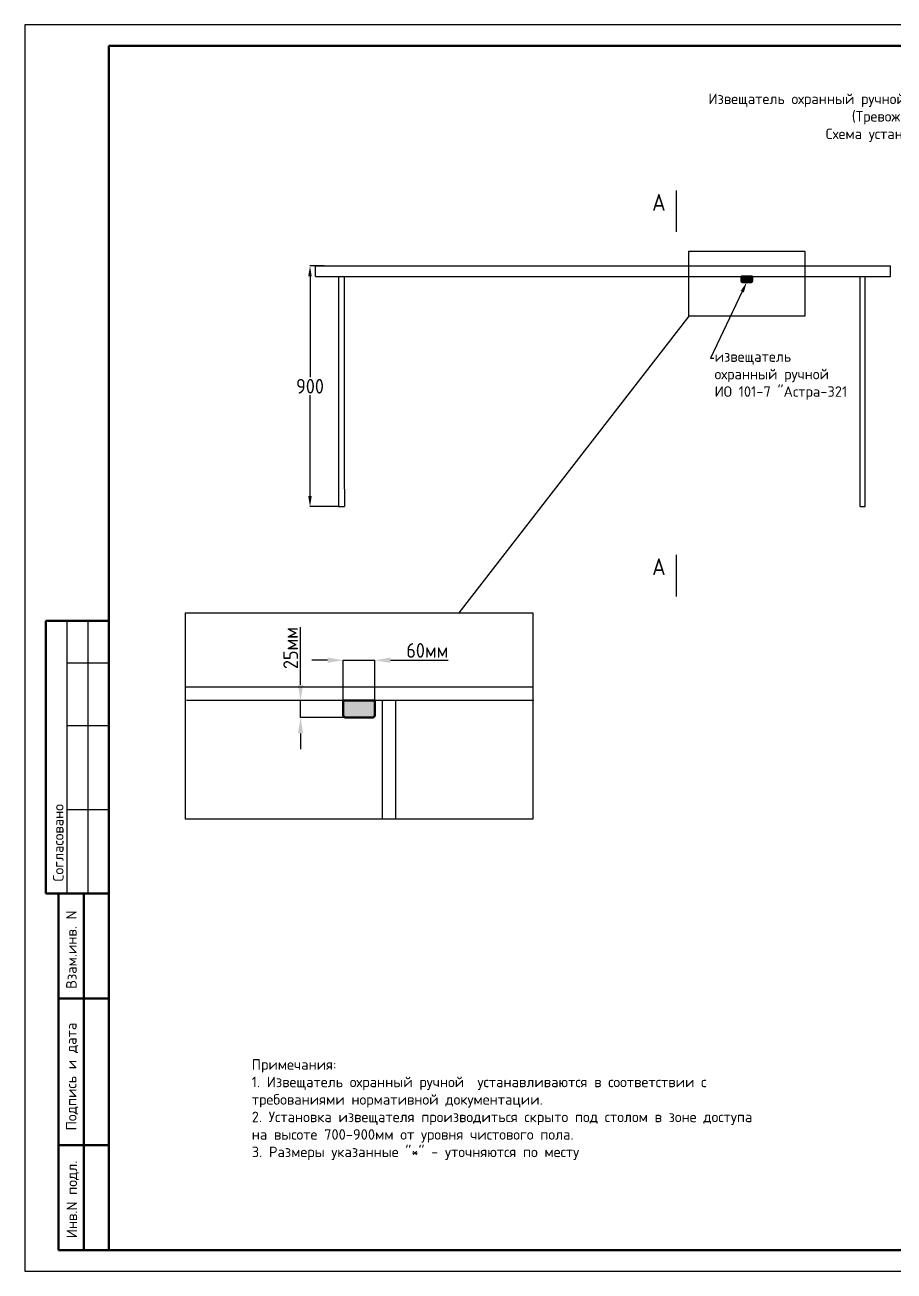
# Model space of a CAD drawing. Header units: millimetres. Extents: x -259793 to 1187961, y -549744 to 43070.
# Drawn here: x 871122 to 891830, y -32987 to -3287 of the extents above; entities that cross this region are included whole.
import ezdxf
from ezdxf import colors
from ezdxf.entities.mleader import LeaderData, LeaderLine
from ezdxf.enums import TextEntityAlignment as Align
from ezdxf.math import Vec2, Vec3

# ---------------------------------------------------------------- set-up
doc = ezdxf.new("R2010")
doc.units = ezdxf.units.MM
doc.layers.add('Штампы', color=7, linetype='Continuous')
doc.styles.add('ISOCPEUR', font='isocpeur.ttf', dxfattribs={"width": 0.9, "height": 350})
doc.styles.get("Standard").update_dxf_attribs({"font": ''})
doc.styles.add('XREF1$0$Standard', font='isocpeur.ttf')
doc.styles.get('Standard').set_extended_font_data('GOST type B')
doc.dimstyles.get("Standard").update_dxf_attribs({"dimtxt": 0.18, "dimasz": 0.18, "dimexe": 0.18, "dimexo": 0.0625, "dimgap": 0.09, "dimtad": 0, "dimtih": 1, "dimtoh": 1, "dimdec": 4, "dimzin": 0, "dimdsep": 46, "dimtxsty": 'Standard', "dimcen": 0.09, "dimadec": 0, "dimazin": 0, "dimtfac": 1, "dimtdec": 4, "dimtofl": 0, "dimtmove": 0, "dimatfit": 3, "dimfxl": 1, "dimtolj": 1, "dimtzin": 0, "dimarcsym": 0})
doc.dimstyles.new('Standard_М3', dxfattribs={"dimscale": 1.5, "dimtxt": 250, "dimasz": 250, "dimexe": 0.18, "dimexo": 0.0625, "dimgap": 40, "dimtad": 1, "dimdec": 0, "dimlfac": 0.6667, "dimrnd": 50, "dimzin": 0, "dimdsep": 46, "dimtxsty": 'Standard', "dimcen": 0.09, "dimadec": 0, "dimazin": 0, "dimtfac": 1, "dimtdec": 0, "dimtmove": 0, "dimatfit": 3, "dimfxl": 1, "dimtolj": 1, "dimtzin": 0, "dimarcsym": 0})

# ---------------------------------------------------------------- blocks, each defined once
blk = doc.blocks.new('*D1147')
at = {"color": 0, "lineweight": -2, "transparency": 16777216}
for p, q in [((878332, -18429), (877957, -18429)), ((878707, -19563), (878707, -18428)), ((878707, -18429), (879457, -18429)), ((879457, -19563), (879457, -18428)), ((879832, -18429), (881209, -18429))]:
    blk.add_line(p, q, dxfattribs=at)
at = {"color": 0, "transparency": 16777216}
for points in [[(878332, -18366), (878332, -18491), (878707, -18429)], [(879832, -18366), (879832, -18491), (879457, -18429)]]:
    blk.add_solid(points, dxfattribs=at)
at = {"layer": 'Defpoints', "color": 0, "transparency": 16777216}
for p in [(879457, -18429), (878707, -19564), (879457, -19564)]:
    blk.add_point(p, dxfattribs=at)
at = {"color": 0, "transparency": 16777216, "insert": (880708, -18194), "char_height": 350, "attachment_point": 5, "style": 'ISOCPEUR'}
blk.add_mtext('\\A1;60мм', dxfattribs=at)
blk = doc.blocks.new('*D1148')
at = {"color": 0, "lineweight": -2, "transparency": 16777216}
for p, q in [((877688, -19016), (877688, -17639)), ((879082, -19391), (877688, -19391)), ((877688, -19796), (877688, -19391)), ((879082, -19796), (877688, -19796)), ((877688, -20171), (877688, -20546))]:
    blk.add_line(p, q, dxfattribs=at)
at = {"color": 0, "transparency": 16777216}
for points in [[(877626, -19016), (877751, -19016), (877688, -19391)], [(877626, -20171), (877751, -20171), (877688, -19796)]]:
    blk.add_solid(points, dxfattribs=at)
at = {"layer": 'Defpoints', "color": 0, "transparency": 16777216}
for p in [(877688, -19391), (879082, -19391), (879082, -19796)]:
    blk.add_point(p, dxfattribs=at)
at = {"color": 0, "transparency": 16777216, "insert": (877453, -18140), "char_height": 350, "attachment_point": 5, "rotation": 90, "style": 'ISOCPEUR'}
blk.add_mtext('\\A1;25мм', dxfattribs=at)
blk = doc.blocks.new('*D1129')
at = {"color": 0, "lineweight": -2, "transparency": 16777216}
for p, q in [((878253, -9030), (877913, -9030)), ((877914, -9280), (877914, -11684)), ((877914, -14518), (877914, -12114)), ((878597, -14768), (877913, -14768))]:
    blk.add_line(p, q, dxfattribs=at)
at = {"color": 0, "transparency": 16777216}
for points in [[(877872, -9280), (877955, -9280), (877914, -9030)], [(877872, -14518), (877955, -14518), (877914, -14768)]]:
    blk.add_solid(points, dxfattribs=at)
at = {"layer": 'Defpoints', "color": 0, "transparency": 16777216}
for p in [(878253, -9030), (877914, -14768), (878597, -14768)]:
    blk.add_point(p, dxfattribs=at)
at = {"color": 0, "transparency": 16777216, "insert": (877914, -11899), "char_height": 350, "attachment_point": 5, "style": 'ISOCPEUR'}
blk.add_mtext('\\A1;900', dxfattribs=at)
blk = doc.blocks.new('*U1121')
at = {"lineweight": 50}
for p, q in [((5, 155), (20, 155)), ((5, 155), (5, 90)), ((5, 90), (20, 90)), ((8, 5), (8, 90)), ((14, 5), (14, 90)), ((8, 65), (20, 65)), ((8, 30), (20, 30)), ((8, 5), (20, 5))]:
    blk.add_line(p, q, dxfattribs=at)
for p, q in [((10, 155), (10, 90)), ((15, 155), (15, 90)), ((10, 145), (20, 145)), ((10, 130), (20, 130)), ((10, 110), (20, 110))]:
    blk.add_line(p, q)
blk.add_lwpolyline([(0, 0), (420, 0), (420, 297), (0, 297)], close=True)
blk.add_lwpolyline([(20, 292), (415, 292), (415, 5), (20, 5)], close=True, dxfattribs=at)
at = {"style": 'XREF1$0$Standard'}
for s, p in [('Согласовано', (7.95, 102.07)), ('Взам.инв. N', (11.07, 76.61)), ('Подпись и дата', (11.04, 46.36)), ('Инв.N подл.', (11.17, 17.07))]:
    blk.add_text(s, height=2.5, rotation=90, dxfattribs=at).set_placement(p, align=Align.MIDDLE_CENTER)
for tag, p in [('СОГЛАСОВАНО_ДАТА2', (14.37, 145.56)), ('СОГЛАСОВАНО_ДАТА3', (19.37, 145.56)), ('СОГЛАСОВАНО_ФАМИЛИЯ2', (14.37, 110.56)), ('СОГЛАСОВАНО_ФАМИЛИЯ3', (19.37, 110.56)), ('СОГЛАСОВАНО_ДОЛЖНОСТЬ2', (14.37, 90.56)), ('СОГЛАСОВАНО_ДОЛЖНОСТЬ3', (19.37, 90.56))]:
    blk.add_attdef(tag, p, '', height=2.5, rotation=90, dxfattribs=at)
for tag, p in [('ВЗАМ_ИНВ_НОМЕР', (19.37, 77.5)), ('ИНВ_N_ПОДЛ', (19.37, 17.5))]:
    blk.add_attdef(tag, text='', height=2.5, rotation=90, dxfattribs=at).set_placement(p, align=Align.CENTER)
blk.add_attdef('ИНВ_ДАТА', text='', height=2.5, rotation=90, dxfattribs=at).set_placement((19.37, 63.83), align=Align.RIGHT)

msp = doc.modelspace()

# ---------------------------------------------------------------- hatches: boundary and pattern name
at = {"lineweight": 100, "transparency": 33554687}
h = msp.add_hatch(color=1, dxfattribs=at)
h.dxf.hatch_style = 1
h.paths.add_polyline_path([(888446.65162, -9281.99483), (888196.65162, -9281.99483), (888196.65162, -9396.99483, 0.4142135624), (888216.65162, -9416.99483), (888426.65162, -9416.99483, 0.4142135624), (888446.65162, -9396.99483)])
h = msp.add_hatch(color=1, dxfattribs=at)
h.dxf.hatch_style = 1
h.paths.add_polyline_path([(879457.03008, -19391.0833), (878707.03008, -19391.0833), (878707.03008, -19736.0833, 0.4142135624), (878767.03008, -19796.0833), (879397.03008, -19796.0833, 0.4142135624), (879457.03008, -19736.0833)])

# ---------------------------------------------------------------- linework, layer by layer
at = {"lineweight": 30, "transparency": 33554687}
for p, q in [((886644.04289, -8221.71636), (886644.04289, -7232.39474)), ((878042.22375, -9030.1109), (882223.74074, -9030.1109)), ((882223.74074, -9030.1109), (891747.172, -9030.1109)), ((878042.22375, -9281.99483), (882124.30801, -9281.99483)), ((878596.75283, -9281.99483), (878596.75283, -14767.66478)), ((878739.3621, -14351.71015), (878739.3621, -9281.99483)), ((882124.30801, -9281.99483), (891747.172, -9281.99483)), ((891022.22254, -14351.71015), (891022.22254, -9281.99483)), ((891144.04289, -14767.66478), (891144.04289, -9281.99483)), ((878739.3621, -14351.71015), (878739.3621, -14767.66478)), ((891022.22254, -14767.66478), (891022.22254, -14351.71015)), ((878596.75283, -14767.66478), (878739.3621, -14767.66478)), ((891022.22254, -14767.66478), (891144.04289, -14767.66478)), ((886644.04289, -16905.7929), (886644.04289, -15916.47127)), ((883241.02633, -19071.87827), (874965.97261, -19071.87827)), ((883245.64876, -19391.0833), (874970.59503, -19391.0833)), ((879634.70267, -19391.0833), (879634.70267, -22218.62312)), ((879959.11134, -22218.62312), (879959.11134, -19391.0833))]:
    msp.add_line(p, q, dxfattribs=at)
at = {"color": 0, "transparency": 33554687}
msp.add_line((886942.476, -10224.5081), (881461.80429, -17301.93193), dxfattribs=at)
at = {"transparency": 33554687}
for p, q in [((879082.0207, -19391.07392), (876750.32809, -19391.07392)), ((879634.70267, -19796.08642), (879634.70267, -20434.57741))]:
    msp.add_line(p, q, dxfattribs=at)
at = {"color": 0, "transparency": 33554687}
for points in [[(886942.476, -8681.39829), (889700.82724, -8681.39829), (889700.82724, -10224.5081), (886942.476, -10224.5081)], [(874944.50322, -17301.93193), (883219.55694, -17301.93193), (883219.55694, -22218.62312), (874944.50322, -22218.62312)]]:
    msp.add_lwpolyline(points, close=True, dxfattribs=at)
at = {"lineweight": 30, "transparency": 33554687}
for points in [[(878042.22375, -9281.99483), (878042.22375, -9030.1109)], [(891747.172, -9281.99483), (891747.172, -9030.1109)]]:
    msp.add_lwpolyline(points, dxfattribs=at)
at = {"color": 1, "lineweight": 50, "transparency": 33554687}
for points in [[(888216.65162, -9416.99483), (888426.65162, -9416.99483, 0.4142135624), (888446.65162, -9396.99483), (888446.65162, -9281.99483), (888196.65162, -9281.99483), (888196.65162, -9396.99483, 0.4142135624)], [(878767.03008, -19796.0833), (879397.03008, -19796.0833, 0.4142135624), (879457.03008, -19736.0833), (879457.03008, -19391.0833), (878707.03008, -19391.0833), (878707.03008, -19736.0833, 0.4142135624)]]:
    msp.add_lwpolyline(points, format="xyb", close=True, dxfattribs=at)

# ---------------------------------------------------------------- block references
at = {"layer": 'Штампы', "color": 7, "xscale": 100, "yscale": 100, "zscale": 100}
msp.add_blockref('*U1121', (871121.6955, -32987.07451), dxfattribs=at)

# ---------------------------------------------------------------- texts
at = {"transparency": 33554687, "style": 'ISOCPEUR'}
for s, width, insert, char_height, attachment_point in [('{\\W1;Извещатель охранный ручной адресный ИО 101-7 "Астра-321\\P (Тревожная кнопка)\\PСхема установки под стол}', 26933.4098797, (892245.45478, -5499.82322), 250, 5), ('А', 32781.5996251, (886064.53564, -7316.98376), 400, 1), ('А', 32781.5996251, (886064.53564, -16001.06029), 400, 1)]:
    msp.add_mtext_dynamic_manual_height_columns(s, width=width, gutter_width=12.5, heights=[0], dxfattribs=dict(at, insert=insert, char_height=char_height, attachment_point=attachment_point))
at = {"transparency": 33554687, "insert": (876526.01868, -27938.16836), "char_height": 250, "width": 11993.8120097, "attachment_point": 1, "style": 'ISOCPEUR'}
msp.add_mtext('{\\W1;\\C7;Примечания:\\P1. \\C256;Извещатель охранный ручной  устанавливаются в соответствии с требованиями нормативной документации. \\P2. Установка извещателя производиться скрыто под столом в зоне доступа на высоте 700-900мм от уровня чистового пола.\\P3. Размеры указанные "*" - уточняются по месту}', dxfattribs=at)

# ---------------------------------------------------------------- dimensions: what is measured, and where the dimension line sits
at = {"transparency": 33554687}
for base, p1, p2, text, dimstyle, override, picture, middle in [((877913.6585, -14767.66478), (878253.09194, -9030.1109), (878596.75283, -14767.66478), '900', 'Standard', {"dimtxt": 250, "dimasz": 250, "dimgap": 40, "dimtxsty": 'ISOCPEUR'}, '*D1129', (877913.6585, -11898.88784)), ((877688.08629, -19391.0833), (879082.03008, -19796.0833), (879082.03008, -19391.0833), '25мм', 'Standard_М3', {"dimpost": 'мм', "dimtxsty": 'ISOCPEUR'}, '*D1148', (877453.08629, -18140.0833))]:
    dim = msp.add_linear_dim(base=base, p1=p1, p2=p2, angle=90, text=text, dimstyle=dimstyle, override=override, dxfattribs=at)
    dim.commit()
    dim.dimension.update_dxf_attribs({"geometry": picture, "text_midpoint": middle})
dim = msp.add_linear_dim(base=(879457.03008, -18428.54141), p1=(878707.03008, -19563.5833), p2=(879457.03008, -19563.5833), text='60мм', dimstyle='Standard_М3', override={"dimpost": 'мм', "dimtxsty": 'ISOCPEUR'}, dxfattribs=at)
dim.commit()
dim.dimension.update_dxf_attribs({"geometry": '*D1147', "text_midpoint": (880708.03008, -18193.54141)})

# ---------------------------------------------------------------- leaders
ml = msp.add_multileader_mtext('Standard', dxfattribs=at)
ml.set_content('{\\W1;извещатель охранный ручной \\PИО 101-7 "Астра-321}', color=256, style='ISOCPEUR')
ml.set_leader_properties()
ml.build(insert=Vec2(0, 0))
ml.multileader.update_dxf_attribs({"dogleg_length": 80, "arrow_head_size": 250})
ctx = ml.context
ctx.base_point, ctx.char_height, ctx.arrow_head_size, ctx.landing_gap_size, ctx.plane_origin = Vec3(887533.96976, -11229.57129), 250, 250, 20, Vec3(888321.65162, -9416.99483)
notes = []
notes.append((ctx, [(0, (1, 1, 0), (887453.96976, -11229.57129), (1, 0), 80, [(0, [(888321.65162, -9416.99483)], 0, [])])]))
ctx.mtext.insert, ctx.mtext.width, ctx.mtext.flow_direction = Vec3(887553.96976, -11067.07129), 3412.632852, 5
for ctx, leaders in notes:
    for number, flags, end, landing, length, lines in leaders:
        leader = LeaderData()
        leader.index, (leader.has_last_leader_line, leader.has_dogleg_vector, leader.attachment_direction) = number, flags
        leader.last_leader_point, leader.dogleg_vector, leader.dogleg_length = Vec3(end), Vec3(landing), length
        for number, points, colour, breaks in lines:
            line = LeaderLine()
            line.index, line.vertices, line.color, line.breaks = number, Vec3.list(points), colors.encode_raw_color(colour), breaks
            leader.lines.append(line)
        ctx.leaders.append(leader)

doc.saveas('drawing.dxf')
